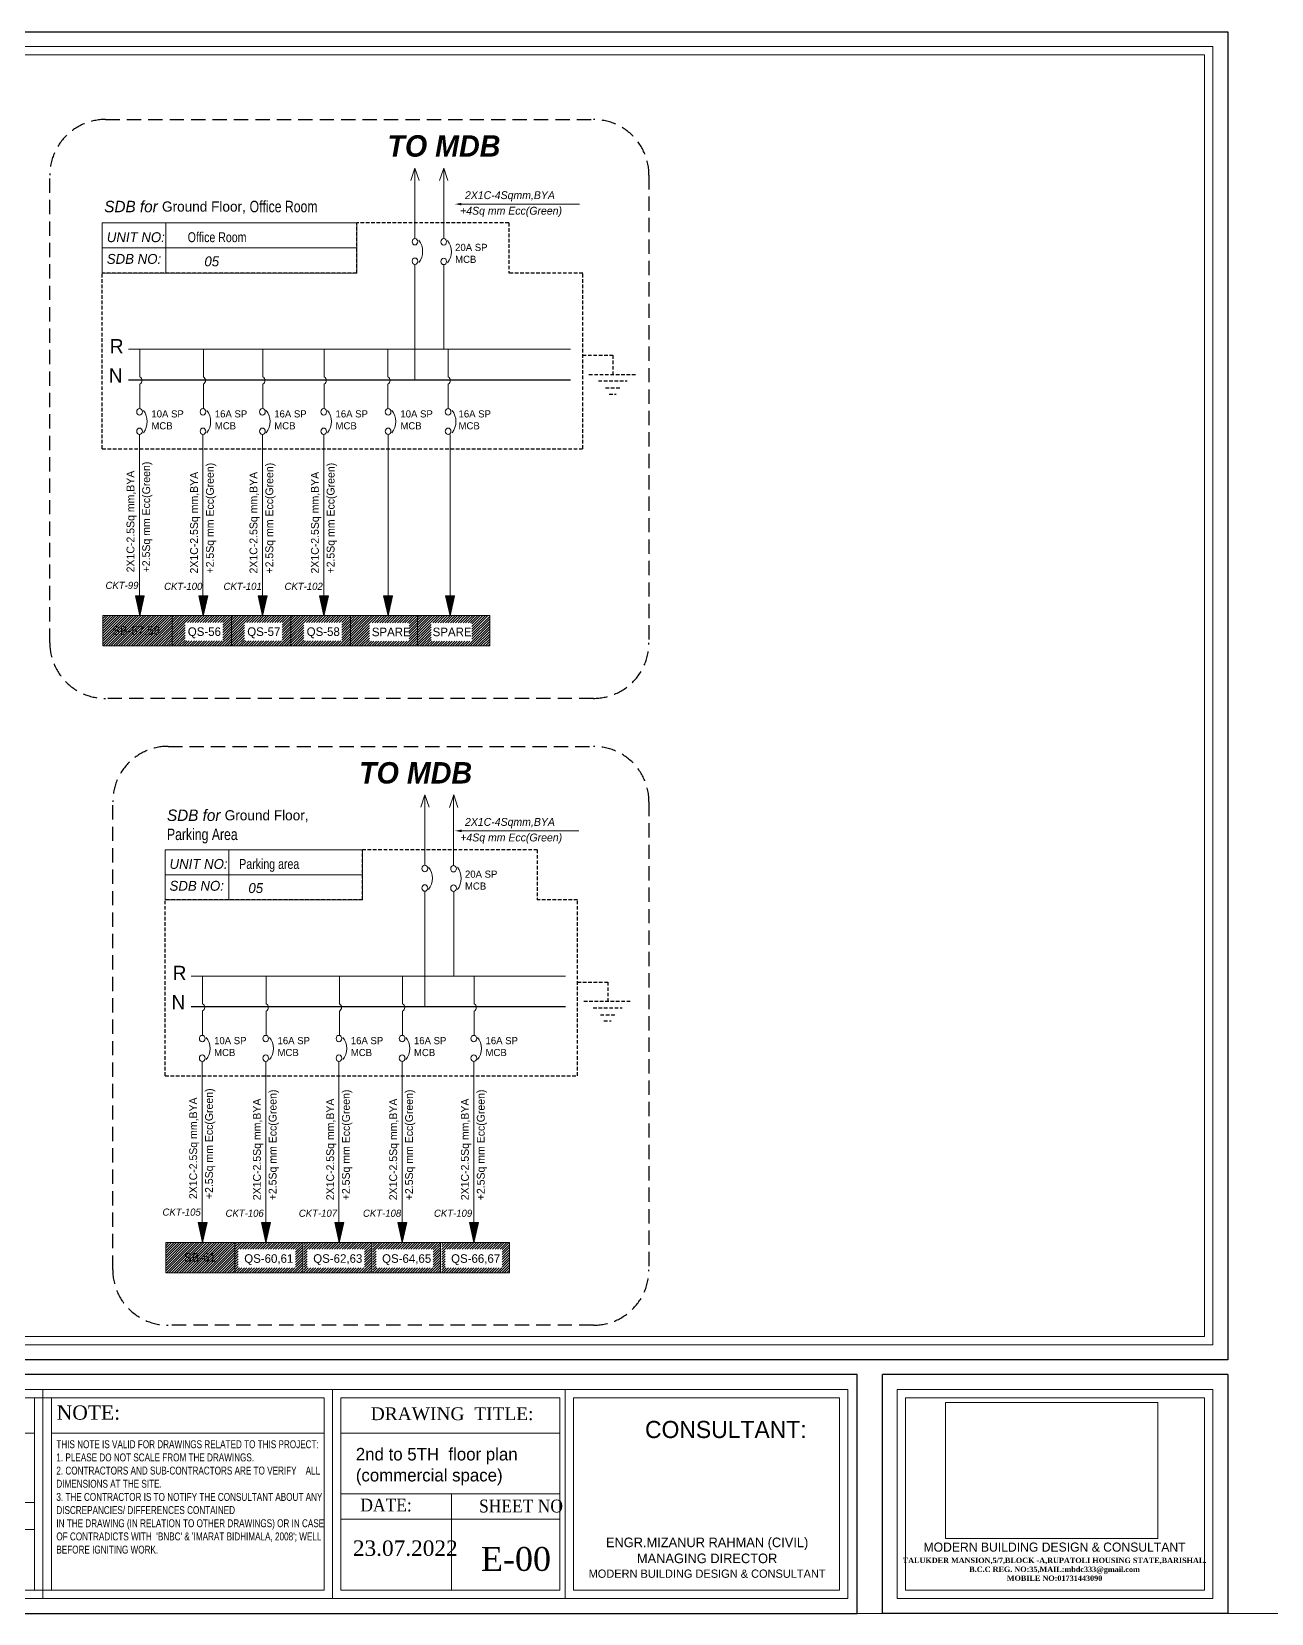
# Model space of a CAD drawing. Header units: inches. Extents: x 109699 to 44449955, y -10987 to 15824140.
# Drawn here: x 210327 to 211194, y -4569 to -3462 of the extents above; entities that cross this region are included whole.
import ezdxf

# ---------------------------------------------------------------- set-up
doc = ezdxf.new("R2010")
doc.units = ezdxf.units.IN
doc.header["$LTSCALE"] = 5
doc.header["$MEASUREMENT"] = 0
doc.linetypes.add('DASHED', pattern=[0.75, 0.5, -0.25])
doc.linetypes.add('DASHED2', pattern=[0.375, 0.25, -0.125])
doc.layers.get('0').update_dxf_attribs({"color": 123})
doc.layers.get('Defpoints').update_dxf_attribs({"lineweight": 5})
for name, color, linetype, lineweight in [('@NORMAL', 7, 'Continuous', 5), ('CKT-TEXT', 6, 'Continuous', 9), ('E-BOX', 20, 'Continuous', 30), ('E-BUSBER-B', 21, 'Continuous', 18), ('E-BUSBER-N', 131, 'Continuous', 18), ('E-CKT-CABLE', 116, 'Continuous', 18), ('E-CKT-TEXT', 135, 'Continuous', 18), ('E-CKT-TEXT-2', 7, 'Continuous', 9), ('E-MCCB', 5, 'Continuous', 13), ('E-QS-Socket-15A', 1, 'Continuous', 9), ('E-SB-Switch-Board', 106, 'Continuous', 18), ('H', 252, 'Continuous', 9), ('leter', 140, 'Continuous', 13), ('Text', 7, 'Continuous', 0), ('WALL-1', 8, 'Continuous', 9)]:
    doc.layers.add(name, color=color, linetype=linetype, lineweight=lineweight)
doc.layers.add('T', color=8, linetype='Continuous')
doc.styles.add('box text', font='arial.ttf')
doc.styles.add('RomanS', font='romans.shx')
doc.styles.add('SH-T2', font='times.ttf')
doc.styles.get("Standard").update_dxf_attribs({"font": 'times.ttf'})
doc.styles.add('TAVE2', font='ROM_____.PFB')
picture_1 = doc.add_image_def('image1.png', size_in_pixel=(745, 477))

# ---------------------------------------------------------------- blocks, each defined once
blk = doc.blocks.new('zxczxczxcz')
at = {"layer": '@NORMAL'}
for points in [[(177327.5, -15450.1), (175295.2, -15450.1), (175295.2, -14276.8), (177327.5, -14276.8)], [(177319.9, -15442.5), (175302.8, -15442.5), (175302.8, -14284.5), (177319.9, -14284.5)]]:
    blk.add_lwpolyline(points, close=True, dxfattribs=at)
at = {"layer": 'Text', "lineweight": 30}
for p, q in [((177028.8, -15692.6), (177028.8, -15476.8)), ((177340.9, -15476.8), (177028.8, -15476.8)), ((177340.9, -15476.8), (177340.9, -15692.6)), ((177340.9, -15692.6), (177028.8, -15692.6))]:
    blk.add_line(p, q, dxfattribs=at)
at = {"layer": 'Text'}
for p, q in [((177340.9, -15692.6), (177340.9, -15476.8)), ((177340.9, -15692.6), (177340.9, -15476.8)), ((176008.4, -15679.2), (176008.4, -15490.2)), ((176270.1, -15490.2), (176270.1, -15679.2)), ((176531.8, -15490.2), (176531.8, -15679.2)), ((176742, -15490.2), (176997.7, -15490.2)), ((176742, -15679.2), (176742, -15490.2)), ((176997.7, -15490.2), (176997.7, -15679.2)), ((177042.2, -15490.2), (177327.5, -15490.2)), ((177042.2, -15679.2), (177042.2, -15490.2)), ((177327.5, -15490.2), (177327.5, -15679.2)), ((175700.4, -15497.8), (175700.4, -15671.6)), ((175709, -15497.8), (176001.6, -15497.8)), ((175709, -15497.8), (175709, -15671.6)), ((176001.6, -15497.8), (176001.6, -15671.6)), ((176001.6, -15671.6), (176001.6, -15497.8)), ((176016.1, -15671.6), (176016.1, -15497.8)), ((176262.5, -15497.8), (176262.5, -15671.6)), ((176277.8, -15497.8), (176277.8, -15671.6)), ((176524.2, -15497.8), (176524.2, -15671.6)), ((176539.5, -15497.8), (176539.5, -15671.6)), ((176749.6, -15497.8), (176990.1, -15497.8)), ((176749.6, -15671.6), (176749.6, -15497.8)), ((176990.1, -15497.8), (176990.1, -15671.6)), ((177049.8, -15497.8), (177319.9, -15497.8)), ((177049.8, -15671.6), (177049.8, -15497.8)), ((177319.9, -15497.8), (177319.9, -15671.6)), ((175349, -15529.9), (175700.4, -15529.9)), ((175709, -15529.9), (176001.6, -15529.9)), ((176016.1, -15529.9), (176262.5, -15529.9)), ((176277.8, -15529.9), (176524.2, -15529.9)), ((176539.5, -15529.9), (176737.2, -15529.9)), ((176539.5, -15584.7), (176737.2, -15584.7)), ((176639.5, -15584.7), (176639.5, -15671.6)), ((176016.1, -15592.4), (176262.5, -15592.4)), ((176016.1, -15616.8), (176262.5, -15616.8)), ((176539.5, -15607.6), (176737.2, -15607.6)), ((176990.1, -15671.6), (176749.6, -15671.6)), ((177319.9, -15671.6), (177049.8, -15671.6)), ((176997.7, -15679.2), (176742, -15679.2)), ((177327.5, -15679.2), (177042.2, -15679.2))]:
    blk.add_line(p, q, dxfattribs=at)
at = {"layer": 'Text', "lineweight": 30}
blk.add_lwpolyline([(177005.9, -15476.8), (175281.8, -15476.8), (175281.8, -15692.6), (177005.9, -15692.6)], close=True, dxfattribs=at)
at = {"layer": 'Text'}
blk.add_lwpolyline([(176997.7, -15490.2), (175295.2, -15490.2), (175295.2, -15679.2), (176997.7, -15679.2)], close=True, dxfattribs=at)
for points in [[(175700.4, -15497.8), (175349, -15497.8), (175349, -15671.6), (175700.4, -15671.6)], [(176001.6, -15497.8), (175709, -15497.8)], [(176524.2, -15497.8), (176016.1, -15497.8)], [(176539.5, -15671.6), (176737.2, -15671.6), (176737.2, -15497.8), (176539.5, -15497.8)], [(175709, -15671.6), (176001.6, -15671.6)], [(176016.1, -15671.6), (176524.2, -15671.6)]]:
    blk.add_lwpolyline(points, dxfattribs=at)
at = {"layer": 'WALL-1', "lineweight": 30}
blk.add_line((177340.9, -14263.5), (177340.9, -15463.5), dxfattribs=at)
blk.add_lwpolyline([(177340.9, -15463.5), (175281.8, -15463.5), (175281.8, -14263.5), (177340.9, -14263.5)], close=True, dxfattribs=at)
at = {"layer": 'leter', "insert": (177184.4, -15628.6), "char_height": 3.9766, "width": 400.68, "attachment_point": 2}
blk.add_mtext('{\\fFranklin Gothic Medium|b0|i0|c0|p34;\\H2.066x;\\C5;MODERN BUILDING DESIGN & CONSULTANT\\H1.2x; \\C256; \\P\\fTimes New Roman|b1|i0|c0|p18;\\H0.4899x;\\C7;TALUKDER MANSION,5/7,BLOCK -A,RUPATOLI HOUSING STATE,BARISHAL.\\PB.C.C REG. NO:35,MAIL:mbdc333@gmail.com\\PMOBILE NO:01731443090\\P\\fFranklin Gothic Medium|b0|i0|c0|p34;\\H0.8231x;\\C256;                             }', dxfattribs=at)
at = {"layer": 'Text'}
for s, insert, char_height, width, attachment_point in [("{\\C1;ARCHITECT'S NAME & SIGNATURE:}", (176020.9, -15504.7, 29.8), 11.609, 235.441, 1), ('{\\C1;NOTE:}', (176282.6, -15504.7, 29.8), 12.899, 235.441, 1), ('{\\fFranklin Gothic Medium Cond|b0|i0|c0|p34;\\C1;PROJECT:}', (175357.8, -15510.9, 91), 15.338, 414.227, 1), ('{\\fFranklin Gothic Medium|b0|i0|c0|p34;\\C1;OWNER:}', (175717.8, -15506.8), 15.338, 414.227, 1), ('{\\C1;DRAWING  TITLE:}', (176566.4, -15506.4, -14.9), 11.609, 235.441, 1), ('{\\fFranklin Gothic Medium|b0|i0|c0|p34;\\C1;CONSULTANT:}', (176814.3, -15518.7, 279.5), 15.479, 414.227, 1), ('\\pt35.29515;{\\fCentury Gothic|b1|i0|c0|p34;PROPOSED 10 STORIED MIXED USE BUILDING FOR \\PMD.MIJANUR RAHAMAN GONG,\\PS/O:LATE.MOTIUR RAHMAN, \\PMOUZA:BAGURA ALEKANDA,J.L NO.:50,\\PKHATIAN NO.:24703,PLOT NO.:1156,\\PWARD NO.:20,LECHUSHAH SARAK,\\P\\pt67.08058;COLLEGE ROAD, \\PB.C.C , BARISHAL }', (175356.2, -15535.4), 9.808, 458.165, 1), ('{\\fArial Narrow|b1|i0|c0|p34;Md. Amirul Arifin\\P\\fArial Narrow|b0|i0|c0|p34;\\H0.7794x;Architect\\PIAB & Rajuk Reg. No: A-273\\fCentury Gothic|b0|i0|c0|p34;\\L\\P\\H1.283x;\\l \\P\\fFranklin Gothic Medium|b0|i0|c0|p34; \\fFranklin Gothic Book|b0|i0|c0|p34;\\H0.6173x;  \\fFranklin Gothic Medium|b0|i0|c0|p34;\\H1.62x; \\fFranklin Gothic Book|b0|i0|c0|p34;\\H0.6173x; \\fFranklin Gothic Medium|b0|i0|c0|p34;\\H1.62x;                                                                                       }', (176140.3, -15537.7), 12.7553, 248.971, 2), ('\\pi-34.83833,l34.83833,t34.83833;{\\W0.9;\\C1;DATE:}', (176557, -15588.9, -14.9), 11.609, 235.441, 1), ('\\pi-34.83833,l34.83833,t34.83833;{\\W0.9;\\C1;SHEET NO}', (176664.3, -15589.8, -14.9), 11.609, 235.441, 1), ('{\\C1;STRUCTURAL Eng. NAME & SIGNATURE:}', (176021.3, -15600.8, 29.8), 9.029, 235.441, 1), ('{\\fTimes New Roman|b1|i0|c0|p18; Engr. S.M. Towhidul Alam\\P\\fTimes New Roman|b0|i0|c0|p18; \\H0.9205x;B.Sc. Engr. (CIVIL); \\fTimes New Roman|b1|i0|c0|p18;M-23859}', (176136.8, -15628.7, -14.9), 12.7553, 248.971, 2), ('\\pi-191.13542,l191.13542,t191.13542;23.07.2022', (176550.3, -15626.7, -14.9), 13.931, 375.033, 1), ('{\\fFranklin Gothic Medium|b0|i0|c0|p34;\\C0;ENGR.MIZANUR RAHMAN (CIVIL)\\PMANAGING DIRECTOR\\P\\H0.8571x;MODERN BUILDING DESIGN & CONSULTANT}', (176870.4, -15624.1, -11.9), 8.668, 331.382, 2)]:
    blk.add_mtext(s, dxfattribs=dict(at, insert=insert, char_height=char_height, width=width, attachment_point=attachment_point))
at = {"layer": 'Text', "linetype": 'Continuous', "insert": (175719.2, -15536.1), "char_height": 11.145, "width": 329.404, "attachment_point": 1, "style": 'SH-T2'}
blk.add_mtext('\\pt76.20062;{\\fCentury Gothic|b1|i0|c0|p34;1/ MD.MIJANUR RAHAMAN \\P\\P2/MD.MOFIZUR RAHAMAN\\P \\P3/ROKSANA BEGUM\\P\\P4/SHIRIN SULTANA}', dxfattribs=at)
at = {"layer": 'Text', "insert": (176282.3, -15536.2, -14.9), "char_height": 7.1387, "width": 248.98, "attachment_point": 1, "style": 'box text'}
blk.add_mtext("{\\fArial Narrow|b0|i0|c0|p34;\\W0.9;THIS NOTE IS VALID FOR DRAWINGS RELATED TO THIS PROJECT:\\P1. PLEASE DO NOT SCALE FROM THE DRAWINGS.\\P2. CONTRACTORS AND SUB-CONTRACTORS ARE TO VERIFY    ALL DIMENSIONS AT THE SITE.\\P3. THE CONTRACTOR IS TO NOTIFY THE CONSULTANT ABOUT ANY DISCREPANCIES/ DIFFERENCES CONTAINED\\PIN THE DRAWING (IN RELATION TO OTHER DRAWINGS) OR IN CASE OF CONTRADICTS WITH  'BNBC' & 'IMARAT BIDHIMALA, 2008'; WELL BEFORE IGNITING WORK.}", dxfattribs=at)
at = {"layer": '@NORMAL', "color": 0}
image = blk.add_image(picture_1, insert=(177085.8, -15624.9), size_in_units=(191.9, 122.8), rotation=0, dxfattribs=dict(at, brightness=35, contrast=59))
image.dxf.flags = 7
blk = doc.blocks.new('E-CKT TEXT')
for p, q in [((648438.87, 22105.08), (648437.12, 22112.85)), ((648437.12, 22112.85), (648440.62, 22112.85)), ((648437.16, 22112.65), (648437.36, 22112.85)), ((648437.21, 22112.43), (648437.63, 22112.85)), ((648437.26, 22112.21), (648437.89, 22112.85)), ((648437.31, 22112), (648438.16, 22112.85)), ((648437.36, 22111.78), (648438.43, 22112.85)), ((648437.41, 22111.56), (648438.69, 22112.85)), ((648437.46, 22111.35), (648438.96, 22112.85)), ((648437.51, 22111.13), (648439.22, 22112.85)), ((648437.55, 22110.92), (648439.49, 22112.85)), ((648437.6, 22110.7), (648439.75, 22112.85)), ((648437.65, 22110.48), (648440.02, 22112.85)), ((648437.7, 22110.27), (648440.28, 22112.85)), ((648437.75, 22110.05), (648440.55, 22112.85)), ((648437.8, 22109.83), (648440.57, 22112.6)), ((648437.85, 22109.62), (648440.49, 22112.26)), ((648437.9, 22109.4), (648440.41, 22111.92)), ((648437.94, 22109.18), (648440.34, 22111.58)), ((648437.99, 22108.97), (648440.26, 22111.23)), ((648438.04, 22108.75), (648440.18, 22110.89)), ((648438.09, 22108.54), (648440.11, 22110.55)), ((648438.14, 22108.32), (648440.03, 22110.21)), ((648438.19, 22108.1), (648439.95, 22109.86)), ((648438.24, 22107.89), (648439.87, 22109.52)), ((648438.29, 22107.67), (648439.8, 22109.18)), ((648438.34, 22107.45), (648439.72, 22108.84)), ((648438.87, 22105.08), (648440.62, 22112.85)), ((648438.38, 22107.24), (648439.64, 22108.49)), ((648438.43, 22107.02), (648439.56, 22108.15)), ((648438.48, 22106.8), (648439.49, 22107.81)), ((648438.53, 22106.59), (648439.41, 22107.47)), ((648438.58, 22106.37), (648439.33, 22107.13)), ((648438.63, 22106.16), (648439.26, 22106.78)), ((648438.68, 22105.94), (648439.18, 22106.44)), ((648438.73, 22105.72), (648439.1, 22106.1)), ((648438.77, 22105.51), (648439.02, 22105.76)), ((648438.82, 22105.29), (648438.95, 22105.41))]:
    blk.add_line(p, q)
blk = doc.blocks.new('A$C7DE01C66')
at = {"layer": 'E-CKT-CABLE'}
for p, q in [((0, 25.02), (0, 13.35)), ((0, 10.31), (0, 0))]:
    blk.add_line(p, q, dxfattribs=at)
blk.add_arc((-0.81, 11.83), 1.72, 298.10752, 61.89248, dxfattribs=at)

msp = doc.modelspace()

# ---------------------------------------------------------------- hatches: boundary and pattern name
at = {"layer": 'E-CKT-TEXT-2'}
h = msp.add_hatch(dxfattribs=at)
h.set_pattern_fill('ANSI31', color=256, scale=10)
h.set_pattern_definition([(45, (8456.2782, -16364.8239), (-0.8838834765, 0.8838834765), [])])
h.paths.add_polyline_path([(210647.3, -3870.6), (210619.6, -3870.6), (210619.6, -3870.6), (210619.6, -3870.6), (210596.7, -3870.6), (210596.7, -3891.8), (210647.3, -3891.8)])
h.paths.add_polyline_path([(210596.7, -3870.6), (210576.2, -3870.6), (210576.2, -3870.6), (210576.2, -3870.6), (210550.1, -3870.6), (210550.1, -3891.8), (210596.7, -3891.8)])
h.paths.add_polyline_path([(210606.3, -3888.5), (210634.9, -3888.5), (210634.9, -3875.6), (210606.3, -3875.6)], flags=16)
h.paths.add_polyline_path([(210563.2, -3888.5), (210591, -3888.5), (210591, -3875.6), (210563.2, -3875.6)], flags=16)
at = {"layer": 'E-QS-Socket-15A'}
h = msp.add_hatch(dxfattribs=at)
h.set_pattern_fill('ANSI31', color=1, scale=10)
h.set_pattern_definition([(45, (8413.4665, -16364.8239), (-0.8838834765, 0.8838834765), [])])
h.paths.add_polyline_path([(210466.6, -3870.6), (210446.6, -3870.6), (210446.6, -3870.6), (210446.6, -3870.6), (210425.1, -3870.6), (210425.1, -3891.8), (210466.6, -3891.8)])
h.paths.add_polyline_path([(210434.1, -3888.3), (210460.5, -3888.3), (210460.5, -3875.4), (210434.1, -3875.4)], flags=16)
h = msp.add_hatch(dxfattribs=at)
h.set_pattern_fill('ANSI31', color=1, scale=10)
h.set_pattern_definition([(45, (8455.0564, -16364.8239), (-0.8838834765, 0.8838834765), [])])
h.paths.add_polyline_path([(210508.2, -3870.6), (210488.2, -3870.6), (210488.2, -3870.6), (210488.2, -3870.6), (210466.6, -3870.6), (210466.6, -3891.8), (210508.2, -3891.8)])
h.paths.add_polyline_path([(210475.6, -3888.3), (210502.1, -3888.3), (210502.1, -3875.4), (210475.6, -3875.4)], flags=16)
h = msp.add_hatch(dxfattribs=at)
h.set_pattern_fill('ANSI31', color=1, scale=10)
h.set_pattern_definition([(45, (8496.6462, -16364.8239), (-0.8838834765, 0.8838834765), [])])
h.paths.add_polyline_path([(210549.7, -3870.6), (210529.8, -3870.6), (210529.8, -3870.6), (210529.8, -3870.6), (210508.2, -3870.6), (210508.2, -3891.8), (210549.7, -3891.8)])
h.paths.add_polyline_path([(210517.2, -3888.3), (210543.7, -3888.3), (210543.7, -3875.4), (210517.2, -3875.4)], flags=16)
h = msp.add_hatch(dxfattribs=at)
h.set_pattern_fill('ANSI31', color=1, scale=10)
h.set_pattern_definition([(45, (8457.4001, -16803.4752), (-0.8838834765, 0.8838834765), [])])
h.paths.add_polyline_path([(210516.5, -4309.3), (210490.5, -4309.3), (210490.5, -4309.3), (210490.5, -4309.3), (210469, -4309.3), (210469, -4330.5), (210516.5, -4330.5)])
h.paths.add_polyline_path([(210471.3, -4327), (210511.4, -4327), (210511.4, -4314), (210471.3, -4314)], flags=16)
h = msp.add_hatch(dxfattribs=at)
h.set_pattern_fill('ANSI31', color=1, scale=10)
h.set_pattern_definition([(45, (8505.6423, -16803.4752), (-0.8838834765, 0.8838834765), [])])
h.paths.add_polyline_path([(210564.7, -4309.3), (210538.8, -4309.3), (210538.8, -4309.3), (210538.8, -4309.3), (210517.2, -4309.3), (210517.2, -4330.5), (210564.7, -4330.5)])
h.paths.add_polyline_path([(210519.6, -4327), (210559.6, -4327), (210559.6, -4314), (210519.6, -4314)], flags=16)
h = msp.add_hatch(dxfattribs=at)
h.set_pattern_fill('ANSI31', color=1, scale=10)
h.set_pattern_definition([(45, (8553.8845, -16803.4752), (-0.8838834765, 0.8838834765), [])])
h.paths.add_polyline_path([(210612.9, -4309.3), (210587, -4309.3), (210587, -4309.3), (210587, -4309.3), (210565.5, -4309.3), (210565.5, -4330.5), (210612.9, -4330.5)])
h.paths.add_polyline_path([(210567.8, -4327), (210607.8, -4327), (210607.8, -4314), (210567.8, -4314)], flags=16)
h = msp.add_hatch(dxfattribs=at)
h.set_pattern_fill('ANSI31', color=1, scale=10)
h.set_pattern_definition([(45, (8602.1267, -16803.4752), (-0.8838834765, 0.8838834765), [])])
h.paths.add_polyline_path([(210661.2, -4309.3), (210635.3, -4309.3), (210635.3, -4309.3), (210635.3, -4309.3), (210613.7, -4309.3), (210613.7, -4330.5), (210661.2, -4330.5)])
h.paths.add_polyline_path([(210616.1, -4327), (210656.1, -4327), (210656.1, -4314), (210616.1, -4314)], flags=16)
at = {"layer": 'E-SB-Switch-Board'}
h = msp.add_hatch(dxfattribs=at)
h.set_pattern_fill('ANSI31', color=256, scale=10)
h.set_pattern_definition([(45, (15678.5427, 1666.087), (-0.8838834765, 0.8838834765), [])])
h.paths.add_polyline_path([(210425, -3870.6), (210402.4, -3870.6), (210402.4, -3870.6), (210402.4, -3870.6), (210376.6, -3870.6), (210376.6, -3891.8), (210425, -3891.8)])
h.paths.add_polyline_path([(210381.5, -3887.5), (210417.1, -3887.5), (210417.1, -3874.6), (210381.5, -3874.6)], flags=24)
h = msp.add_hatch(dxfattribs=at)
h.set_pattern_fill('ANSI31', color=256, scale=10)
h.set_pattern_definition([(45, (14738.1638, 1227.4357), (-0.8838834765, 0.8838834765), [])])
h.paths.add_polyline_path([(210468.9, -4330.5), (210468.9, -4309.3), (210446.3, -4309.3), (210446.3, -4309.3), (210446.3, -4309.3), (210420.6, -4309.3), (210420.6, -4330.5)])
h.paths.add_polyline_path([(210431.6, -4326.2), (210455.6, -4326.2), (210455.6, -4313.2), (210431.6, -4313.2)], flags=24)

# ---------------------------------------------------------------- linework, layer by layer
at = {"linetype": 'DASHED2', "lineweight": 25, "ltscale": 8}
for points in [[(210378.3, -3523.4), (210719.9, -3523.4, -0.414214), (210758.8, -3562.3), (210758.8, -3889.7, -0.414214), (210719.9, -3928.5), (210378.3, -3928.5, -0.414214), (210339.4, -3889.7), (210339.4, -3562.3, -0.414214)], [(210422.2, -3962.1), (210719.9, -3962.1, -0.414214), (210758.8, -4000.9), (210758.8, -4328.3, -0.414214), (210719.9, -4367.2), (210422.2, -4367.2, -0.414214), (210383.4, -4328.3), (210383.4, -4000.9, -0.414214)]]:
    msp.add_lwpolyline(points, format="xyb", close=True, dxfattribs=at)
at = {"layer": 'CKT-TEXT', "extrusion": (0, 0, -1)}
for centre in [(210442.1, -3734.8), (210483.7, -3734.8), (210526.7, -3734.8), (210571.7, -3734.8), (210613.8, -3734.8), (210486.1, -4173.5), (210537.4, -4173.5), (210581.5, -4173.5), (210631.7, -4173.5)]:
    msp.add_ellipse(centre, major_axis=(0, 11.3), ratio=0.8736, start_param=0.810857, end_param=2.330736, dxfattribs=at)
at = {"layer": 'Defpoints', "ltscale": 0.5}
msp.add_ray((184484.9, -4568.8), (1, 0), dxfattribs=at)
at = {"layer": 'E-BOX', "linetype": 'DASHED'}
for p, q in [((210660.6, -3595.7), (210554.2, -3595.7)), ((210554.2, -3630.9), (210554.2, -3595.7)), ((210554.2, -3630.9), (210554.2, -3595.7)), ((210660.6, -3595.7), (210660.6, -3630.9)), ((210376.1, -3753.9), (210376.1, -3630.9)), ((210554.2, -3630.9), (210376.1, -3630.9)), ((210554.2, -3630.9), (210376.1, -3630.9)), ((210712.4, -3630.9), (210660.6, -3630.9)), ((210712.4, -3753.9), (210712.4, -3630.9)), ((210712.4, -3688.4), (210733.5, -3688.4)), ((210733.5, -3688.4), (210733.5, -3701.8)), ((210716.8, -3701.8), (210750.1, -3701.8)), ((210723.4, -3706.3), (210743.6, -3706.3)), ((210728.4, -3711.2), (210738.5, -3711.2)), ((210730.9, -3715.5), (210735.9, -3715.5)), ((210376.1, -3753.9), (210712.4, -3753.9)), ((210680.6, -4034.4), (210558.2, -4034.4)), ((210558.2, -4069.5), (210558.2, -4034.4)), ((210680.6, -4034.4), (210680.6, -4069.5)), ((210420.1, -4192.6), (210420.1, -4069.5)), ((210558.2, -4069.5), (210420.1, -4069.5)), ((210558.2, -4069.5), (210420.1, -4069.5)), ((210708.8, -4069.5), (210680.6, -4069.5)), ((210708.8, -4192.6), (210708.8, -4069.5)), ((210708.8, -4127), (210729.9, -4127)), ((210729.9, -4127), (210729.9, -4140.5)), ((210713.2, -4140.5), (210746.5, -4140.5)), ((210719.8, -4145), (210740, -4145)), ((210724.8, -4149.9), (210734.9, -4149.9)), ((210727.3, -4154.2), (210732.3, -4154.2)), ((210420.1, -4192.6), (210708.8, -4192.6))]:
    msp.add_line(p, q, dxfattribs=at)
at = {"layer": 'E-BUSBER-B', "color": 1}
for p, q in [((210394.5, -3684.2), (210703.9, -3684.2)), ((210438.4, -4122.9), (210700.3, -4122.9))]:
    msp.add_line(p, q, dxfattribs=at)
at = {"layer": 'E-BUSBER-N', "lineweight": 25}
for p, q in [((210394.5, -3705.6), (210703.9, -3705.6)), ((210438.4, -4144.2), (210700.3, -4144.2))]:
    msp.add_line(p, q, dxfattribs=at)
at = {"layer": 'E-CKT-CABLE'}
for p, q in [((210595, -3557.4), (210592, -3566.1)), ((210595, -3557.4), (210598, -3566.1)), ((210595, -3606.6), (210595, -3557.4)), ((210615.1, -3557.5), (210612.1, -3566.2)), ((210615.1, -3557.5), (210618.1, -3566.2)), ((210615.1, -3606.8), (210615.1, -3557.5)), ((210627.5, -3582.6), (210710.1, -3582.6)), ((210595, -3705.6), (210595, -3624.8)), ((210615.3, -3684.3), (210615.3, -3625)), ((210402.2, -3743.9), (210402.2, -3870.6)), ((210446.6, -3743.9), (210446.6, -3870.6)), ((210488.2, -3743.9), (210488.2, -3870.6)), ((210531.1, -3743.9), (210531.1, -3870.6)), ((210576.2, -3743.9), (210576.2, -3870.6)), ((210619.6, -3743.9), (210619.6, -3870.6)), ((210425, -3870.6), (210425, -3891.8)), ((210647.3, -3870.6), (210647.3, -3891.8)), ((210602, -3996), (210599, -4004.7)), ((210601.9, -4045.3), (210601.9, -3996)), ((210602, -3996), (210605, -4004.7)), ((210622.1, -3996.1), (210619.1, -4004.9)), ((210622, -4045.4), (210622, -3996.1)), ((210622.1, -3996.1), (210625.1, -4004.9)), ((210627.6, -4021.2), (210709.6, -4021.2)), ((210601.9, -4144.2), (210601.9, -4063.5)), ((210622.2, -4123), (210622.2, -4063.6)), ((210446.1, -4182.6), (210446.1, -4309.3)), ((210490.5, -4182.6), (210490.5, -4309.3)), ((210541.8, -4182.6), (210541.8, -4309.3)), ((210586, -4182.6), (210586, -4309.3)), ((210636.2, -4182.6), (210636.2, -4309.3)), ((210468.9, -4309.3), (210468.9, -4330.5)), ((210661.2, -4309.3), (210661.2, -4330.5))]:
    msp.add_line(p, q, dxfattribs=at)
for points in [[(210376.6, -3870.6), (210647.3, -3870.6), (210647.3, -3891.8), (210376.6, -3891.8)], [(210420.6, -4309.3), (210661.2, -4309.3), (210661.2, -4330.5), (210420.6, -4330.5)]]:
    msp.add_lwpolyline(points, close=True, dxfattribs=at)
for points in [[(210627.5, -3583.5), (210627.5, -3581.7), (210622.9, -3582.6)], [(210627.6, -4022.1), (210627.6, -4020.3), (210622.9, -4021.2)]]:
    msp.add_solid(points, dxfattribs=at)
at = {"layer": 'E-CKT-TEXT-2'}
msp.add_line((210596.7, -3870.6), (210596.7, -3891.8), dxfattribs=at)
at = {"layer": 'E-MCCB', "extrusion": (0, 0, -1)}
for centre in [(210595, -3608.9), (210615.1, -3609), (210595, -3622.6), (210615.1, -3622.7), (210601.9, -4047.6), (210622, -4047.7), (210601.9, -4061.2), (210622, -4061.3)]:
    msp.add_ellipse(centre, major_axis=(0, 2.28), ratio=0.8736, dxfattribs=at)
for centre, major_axis, start_param, end_param in [((210590.5, -3615.7), (0, 11.3), 0.810857, 2.330736), ((210610.6, -3615.9), (0, 11.3), 0.810857, 2.330736), ((210402.2, -3728), (0, 2.28), 1.57079632679372, 7.853981633973307), ((210397.7, -3734.8), (0, 11.3), 0.810857, 2.330736), ((210446.6, -3728), (0, 2.28), 1.570796326787449, 7.853981633967035), ((210488.2, -3728), (0, 2.28), 1.570796326787449, 7.853981633967035), ((210531.1, -3728), (0, 2.28), 1.570796326787449, 7.853981633967035), ((210576.2, -3728), (0, 2.28), 1.570796326787449, 7.853981633967035), ((210618.2, -3728), (0, 2.28), 1.570796326787449, 7.853981633967035), ((210402.2, -3741.6), (0, 2.28), 1.570796326795389, 7.853981633974975), ((210446.6, -3741.6), (0, 2.28), 1.570796326788042, 7.853981633967629), ((210488.2, -3741.6), (0, 2.28), 1.570796326788042, 7.853981633967629), ((210531.1, -3741.6), (0, 2.28), 1.570796326788042, 7.853981633967629), ((210576.2, -3741.6), (0, 2.28), 1.570796326788042, 7.853981633967629), ((210618.2, -3741.6), (0, 2.28), 1.570796326788042, 7.853981633967629), ((210597.4, -4054.4), (0, 11.3), 0.810857, 2.330736), ((210617.5, -4054.5), (0, 11.3), 0.810857, 2.330736), ((210446.1, -4166.6), (0, 2.28), 1.57079632679372, 7.853981633973307), ((210441.7, -4173.5), (0, 11.3), 0.810857, 2.330736), ((210490.5, -4166.6), (0, 2.28), 1.570796326787449, 7.853981633967035), ((210541.8, -4166.6), (0, 2.28), 1.570796326787449, 7.853981633967035), ((210586, -4166.6), (0, 2.28), 1.570796326787449, 7.853981633967035), ((210636.2, -4166.6), (0, 2.28), 1.570796326787449, 7.853981633967035), ((210446.1, -4180.3), (0, 2.28), 1.570796326795389, 7.853981633974975), ((210490.5, -4180.3), (0, 2.28), 1.570796326788042, 7.853981633967629), ((210541.8, -4180.3), (0, 2.28), 1.570796326788042, 7.853981633967629), ((210586, -4180.3), (0, 2.28), 1.570796326788042, 7.853981633967629), ((210636.2, -4180.3), (0, 2.28), 1.570796326788042, 7.853981633967629)]:
    msp.add_ellipse(centre, major_axis=major_axis, ratio=0.8736, start_param=start_param, end_param=end_param, dxfattribs=at)
at = {"layer": 'E-QS-Socket-15A', "ltscale": 10}
for p, q in [((210660.6, -3595.7), (210660.6, -3595.7)), ((210671.2, -4034.4), (210671.2, -4034.4))]:
    msp.add_line(p, q, dxfattribs=at)
at = {"layer": 'E-QS-Socket-15A', "color": 1}
for p, q in [((210425, -3870.6), (210425, -3891.8)), ((210466.6, -3870.6), (210466.6, -3891.8)), ((210508.2, -3870.6), (210508.2, -3891.8)), ((210508.2, -3870.6), (210508.2, -3891.8)), ((210549.8, -3870.6), (210549.8, -3891.8)), ((210549.8, -3870.6), (210549.8, -3891.8)), ((210468.9, -4309.3), (210468.9, -4330.5)), ((210516.5, -4309.3), (210516.5, -4330.5)), ((210564.7, -4309.3), (210564.7, -4330.5)), ((210612.9, -4309.3), (210612.9, -4330.5)), ((210661.2, -4309.3), (210661.2, -4330.5))]:
    msp.add_line(p, q, dxfattribs=at)
at = {"layer": 'E-QS-Socket-15A', "color": 244}
for p, q in [((210508.2, -3870.6), (210508.2, -3891.8)), ((210549.8, -3870.6), (210549.8, -3891.8))]:
    msp.add_line(p, q, dxfattribs=at)
at = {"layer": 'E-SB-Switch-Board'}
for p, q in [((210425, -3870.6), (210425, -3891.8)), ((210468.9, -4309.3), (210468.9, -4330.5))]:
    msp.add_line(p, q, dxfattribs=at)
at = {"layer": 'H', "ltscale": 0.5}
for p, q in [((210420.7, -3595.7), (210420.7, -3630.9)), ((210376.1, -3613.3), (210554.2, -3613.3)), ((210464.6, -4034.4), (210464.6, -4069.5)), ((210420.1, -4052), (210558.2, -4052))]:
    msp.add_line(p, q, dxfattribs=at)
for points in [[(210376.1, -3595.7), (210554.2, -3595.7), (210554.2, -3630.9), (210376.1, -3630.9)], [(210420.1, -4034.4), (210558.2, -4034.4), (210558.2, -4069.5), (210420.1, -4069.5)]]:
    msp.add_lwpolyline(points, close=True, dxfattribs=at)

# ---------------------------------------------------------------- block references
at = {"layer": 'E-CKT-TEXT-2', "xscale": 1.791404791323321, "yscale": 1.791404791323321, "zscale": 1.791404791323321}
for p in [(-951040.3, -43469.8), (-950996.9, -43469.8)]:
    msp.add_blockref('E-CKT TEXT', p, dxfattribs=at)
at = {"layer": 'E-QS-Socket-15A', "ltscale": 10, "xscale": 1.65870814017606, "yscale": 1.65870814017606, "zscale": 1.65870814017606}
for p in [(210402.4, -3725.7), (210446.9, -3725.7), (210488.5, -3725.7), (210531.4, -3725.7), (210576.1, -3725.7), (210618.2, -3725.7), (210446.3, -4164.3), (210490.8, -4164.4), (210542.1, -4164.4), (210586.3, -4164.4), (210636.4, -4164.4)]:
    msp.add_blockref('A$C7DE01C66', p, dxfattribs=at)
at = {"layer": 'E-QS-Socket-15A', "color": 1, "xscale": 1.791404791323321, "yscale": 1.791404791323321, "zscale": 1.791404791323321}
for p in [(-951169.7, -43469.8), (-951128.2, -43469.8), (-951085.2, -43469.8), (-951125.8, -43908.4), (-951074.5, -43908.4), (-951030.4, -43908.4), (-950980.2, -43908.4)]:
    msp.add_blockref('E-CKT TEXT', p, dxfattribs=at)
at = {"layer": 'E-SB-Switch-Board', "color": 1, "xscale": 1.791404791323321, "yscale": 1.791404791323321, "zscale": 1.791404791323321}
for p in [(-951214.1, -43469.8), (-951170.2, -43908.4)]:
    msp.add_blockref('E-CKT TEXT', p, dxfattribs=at)
at = {"layer": 'WALL-1', "linetype": 'Continuous', "xscale": 0.7745455872000001, "yscale": 0.7745455872000001, "zscale": 0.7745455872000001}
msp.add_blockref('zxczxczxcz', (73805.3, 7585.8), dxfattribs=at)

# ---------------------------------------------------------------- texts
at = {"layer": 'CKT-TEXT', "attachment_point": 1}
for s, insert, char_height, width, style in [('{\\fCentury Gothic|b1|i1|c0|p34;TO MDB}', (210575.7, -3534.4), 15, 86.72, 'TAVE2'), ('{\\fCentury Gothic|b0|i1|c0|p34;2X1C-4Sqmm,BYA}', (210630, -3573.6), 5.5, 92.171, 'RomanS'), ('{\\fCentury Gothic|b0|i1|c0|p34;+4Sq mm Ecc(Green)}', (210626.6, -3584.5), 5.5, 92.171, 'RomanS'), ('{\\fCentury Gothic|b0|i0|c0|p34;20A SP\\PMCB}', (210623.1, -3610.4), 5, 29.982, 'RomanS'), ('{\\fCentury Gothic|b0|i0|c0|p34;10A SP\\PMCB}', (210410.5, -3726.9), 5, 29.982, 'RomanS'), ('{\\fCentury Gothic|b0|i0|c0|p34;16A SP\\PMCB}', (210454.9, -3726.9), 5, 29.982, 'RomanS'), ('{\\fCentury Gothic|b0|i0|c0|p34;16A SP\\PMCB}', (210496.5, -3726.9), 5, 29.982, 'RomanS'), ('{\\fCentury Gothic|b0|i0|c0|p34;16A SP\\PMCB}', (210539.4, -3726.9), 5, 29.982, 'RomanS'), ('{\\fCentury Gothic|b0|i0|c0|p34;10A SP\\PMCB}', (210584.8, -3726.9), 5, 29.982, 'RomanS'), ('{\\fCentury Gothic|b0|i0|c0|p34;16A SP\\PMCB}', (210625.5, -3726.9), 5, 29.982, 'RomanS'), ('{\\fCentury Gothic|b1|i1|c0|p34;TO MDB}', (210555.9, -3973.1), 15, 100.993, 'TAVE2'), ('{\\fCentury Gothic|b0|i1|c0|p34;2X1C-4Sqmm,BYA}', (210630, -4012.2), 5.5, 127.824, 'RomanS'), ('{\\fCentury Gothic|b0|i1|c0|p34;+4Sq mm Ecc(Green)}', (210626.7, -4023.1), 5.5, 127.824, 'RomanS'), ('{\\fCentury Gothic|b0|i0|c0|p34;20A SP\\PMCB}', (210630, -4049), 5, 29.982, 'RomanS'), ('{\\fCentury Gothic|b0|i0|c0|p34;10A SP\\PMCB}', (210454.4, -4165.5), 5, 29.982, 'RomanS'), ('{\\fCentury Gothic|b0|i0|c0|p34;16A SP\\PMCB}', (210498.8, -4165.5), 5, 29.982, 'RomanS'), ('{\\fCentury Gothic|b0|i0|c0|p34;16A SP\\PMCB}', (210550.1, -4165.5), 5, 29.982, 'RomanS'), ('{\\fCentury Gothic|b0|i0|c0|p34;16A SP\\PMCB}', (210594.3, -4165.5), 5, 29.982, 'RomanS'), ('{\\fCentury Gothic|b0|i0|c0|p34;16A SP\\PMCB}', (210644.4, -4165.5), 5, 29.982, 'RomanS')]:
    msp.add_mtext(s, dxfattribs=dict(at, insert=insert, char_height=char_height, width=width, style=style))
at = {"layer": 'E-BUSBER-B', "color": 1, "style": 'TAVE2'}
for p in [(210381.4, -3687), (210425.4, -4125.6)]:
    msp.add_text('R', height=9.95, dxfattribs=at).set_placement(p)
at = {"layer": 'E-BUSBER-N', "lineweight": 25, "style": 'TAVE2'}
for p in [(210380.7, -3707.5), (210424.6, -4146.1)]:
    msp.add_text('N', height=9.95, dxfattribs=at).set_placement(p)
at = {"layer": 'E-CKT-TEXT', "char_height": 8, "attachment_point": 1, "style": 'TAVE2'}
for s, insert, width in [('{\\fCentury Gothic|b0|i1|c0|p34;SDB for \\A1;\\fCentury Gothic|b0|i0|c0|p34;\\H0.88889x;Ground Floor, \\H1.125x;\\W0.8;Office Room}', (210377.5, -3580.3), 216.332), ('{\\fCentury Gothic|b0|i1|c0|p34;SDB for \\A1;\\fCentury Gothic|b0|i0|c0|p34;\\H0.88889x;Ground Floor, \\H1.125x;\\W0.8;Parking Area}', (210421.4, -4006.3), 113.798)]:
    msp.add_mtext(s, dxfattribs=dict(at, insert=insert, width=width))
at = {"layer": 'E-CKT-TEXT', "color": 1, "char_height": 5, "width": 24.153, "attachment_point": 1}
for s, insert in [('{\\fCentury Gothic|b0|i1|c0|p34;\\C256;CKT-99}', (210378.4, -3846.9)), ('{\\fCentury Gothic|b0|i1|c0|p34;\\C256;CKT-100}', (210419.4, -3847.6)), ('{\\fCentury Gothic|b0|i1|c0|p34;\\C256;CKT-101}', (210461, -3847.6)), ('{\\fCentury Gothic|b0|i1|c0|p34;\\C256;CKT-102}', (210503.7, -3847.6)), ('{\\fCentury Gothic|b0|i1|c0|p34;\\C256;CKT-105}', (210418.3, -4285.5)), ('{\\fCentury Gothic|b0|i1|c0|p34;\\C256;CKT-106}', (210462.4, -4286.3)), ('{\\fCentury Gothic|b0|i1|c0|p34;\\C256;CKT-107}', (210513.7, -4286.3)), ('{\\fCentury Gothic|b0|i1|c0|p34;\\C256;CKT-108}', (210558.6, -4286.3)), ('{\\fCentury Gothic|b0|i1|c0|p34;\\C256;CKT-109}', (210608.3, -4286.3))]:
    msp.add_mtext(s, dxfattribs=dict(at, insert=insert))
at = {"layer": 'E-CKT-TEXT-2', "color": 7, "char_height": 5.5, "width": 121.893, "attachment_point": 1, "rotation": 90, "style": 'RomanS'}
for s, insert in [('{\\fCentury Gothic|b0|i0|c0|p34;\\C256;+2.5Sq mm Ecc(Green) }', (210404.1, -3840.3)), ('{\\fCentury Gothic|b0|i0|c0|p34;\\C256;2X1C-2.5Sq mm,BYA}', (210393.1, -3840.3)), ('{\\fCentury Gothic|b0|i0|c0|p34;\\C256;2X1C-2.5Sq mm,BYA}', (210437.6, -3841.1)), ('{\\fCentury Gothic|b0|i0|c0|p34;\\C256;+2.5Sq mm Ecc(Green) }', (210448.7, -3841.1)), ('{\\fCentury Gothic|b0|i0|c0|p34;\\C256;2X1C-2.5Sq mm,BYA}', (210479.2, -3841.1)), ('{\\fCentury Gothic|b0|i0|c0|p34;\\C256;+2.5Sq mm Ecc(Green) }', (210490.3, -3841.1)), ('{\\fCentury Gothic|b0|i0|c0|p34;\\C256;2X1C-2.5Sq mm,BYA}', (210522.2, -3841.1)), ('{\\fCentury Gothic|b0|i0|c0|p34;\\C256;+2.5Sq mm Ecc(Green) }', (210533.2, -3841.1)), ('{\\fCentury Gothic|b0|i0|c0|p34;\\C256;+2.5Sq mm Ecc(Green) }', (210448.1, -4278.9)), ('{\\fCentury Gothic|b0|i0|c0|p34;\\C256;+2.5Sq mm Ecc(Green) }', (210492.6, -4279.7)), ('{\\fCentury Gothic|b0|i0|c0|p34;\\C256;+2.5Sq mm Ecc(Green) }', (210543.9, -4279.7)), ('{\\fCentury Gothic|b0|i0|c0|p34;\\C256;+2.5Sq mm Ecc(Green) }', (210588.1, -4279.7)), ('{\\fCentury Gothic|b0|i0|c0|p34;\\C256;+2.5Sq mm Ecc(Green) }', (210638.3, -4279.7)), ('{\\fCentury Gothic|b0|i0|c0|p34;\\C256;2X1C-2.5Sq mm,BYA}', (210437, -4278.9)), ('{\\fCentury Gothic|b0|i0|c0|p34;\\C256;2X1C-2.5Sq mm,BYA}', (210481.6, -4279.7)), ('{\\fCentury Gothic|b0|i0|c0|p34;\\C256;2X1C-2.5Sq mm,BYA}', (210532.9, -4279.7)), ('{\\fCentury Gothic|b0|i0|c0|p34;\\C256;2X1C-2.5Sq mm,BYA}', (210577, -4279.7)), ('{\\fCentury Gothic|b0|i0|c0|p34;\\C256;2X1C-2.5Sq mm,BYA}', (210627.2, -4279.7))]:
    msp.add_mtext(s, dxfattribs=dict(at, insert=insert))
at = {"layer": 'E-CKT-TEXT-2', "char_height": 6, "width": 24.085, "attachment_point": 1}
for insert in [(210564.8, -3879), (210607.4, -3879)]:
    msp.add_mtext('{\\fCentury Gothic|b0|i0|c0|p34;SPARE}', dxfattribs=dict(at, insert=insert))
at = {"layer": 'E-QS-Socket-15A', "color": 1, "char_height": 6, "width": 24.153, "attachment_point": 1}
for s, insert in [('{\\fCentury Gothic|b0|i0|c0|p34;\\C256;QS-56}', (210436, -3878.8)), ('{\\fCentury Gothic|b0|i0|c0|p34;\\C256;QS-57}', (210477.6, -3878.8)), ('{\\fCentury Gothic|b0|i0|c0|p34;\\C256;QS-58}', (210519.2, -3878.8)), ('{\\fCentury Gothic|b0|i0|c0|p34;\\C256;QS-60,61}', (210475.5, -4317.5)), ('{\\fCentury Gothic|b0|i0|c0|p34;\\C256;QS-62,63}', (210523.8, -4317.5)), ('{\\fCentury Gothic|b0|i0|c0|p34;\\C256;QS-64,65}', (210572, -4317.5)), ('{\\fCentury Gothic|b0|i0|c0|p34;\\C256;QS-66,67}', (210620.3, -4317.5))]:
    msp.add_mtext(s, dxfattribs=dict(at, insert=insert))
at = {"layer": 'E-SB-Switch-Board', "color": 1, "char_height": 6, "width": 44.063, "attachment_point": 1}
for s, insert in [('{\\fCentury Gothic|b0|i0|c0|p34;\\C256;SB-57,58}', (210383.1, -3878)), ('{\\fCentury Gothic|b0|i0|c0|p34;\\C256;SB-61}', (210433.3, -4316.7))]:
    msp.add_mtext(s, dxfattribs=dict(at, insert=insert))
at = {"layer": 'T', "char_height": 6.922, "attachment_point": 1, "style": 'TAVE2'}
for s, insert, width in [('{\\fCentury Gothic|b0|i1|c0|p34;UNIT NO:}', (210379.3, -3602.3), 58.087), ('\\A1;{\\fCentury Gothic|b0|i0|c0|p34;\\W0.8;Office Room}', (210435.9, -3602.3), 155.707), ('{\\fCentury Gothic|b0|i1|c0|p34;SDB NO:}', (210379.3, -3617.5), 58.087), ('{\\fCentury Gothic|b0|i1|c0|p34;05}', (210447.6, -3619.2), 20.468), ('{\\fCentury Gothic|b0|i1|c0|p34;UNIT NO:}', (210423.2, -4040.9), 58.087), ('\\A1;{\\fCentury Gothic|b0|i0|c0|p34;\\W0.8;Parking area}', (210472, -4040.9), 155.707), ('{\\fCentury Gothic|b0|i1|c0|p34;SDB NO:}', (210423.2, -4056.2), 58.087), ('{\\fCentury Gothic|b0|i1|c0|p34;05}', (210478.4, -4057.8), 20.468)]:
    msp.add_mtext(s, dxfattribs=dict(at, insert=insert, width=width))
at = {"layer": 'Text', "attachment_point": 1}
for s, insert, char_height, width in [('{\\fCentury Gothic|b0|i0|c0|p34;2nd to 5TH  floor plan \\P(\\C0;commercial space\\C256;)}', (210553.6, -4453, -11.8), 8.808, 237.127), ('\\pi-160.31947,l160.31947,t160.31947;E-00', (210641.2, -4522.4, -8.9), 16.692, 50.024)]:
    msp.add_mtext(s, dxfattribs=dict(at, insert=insert, char_height=char_height, width=width))

doc.saveas('drawing.dxf')
